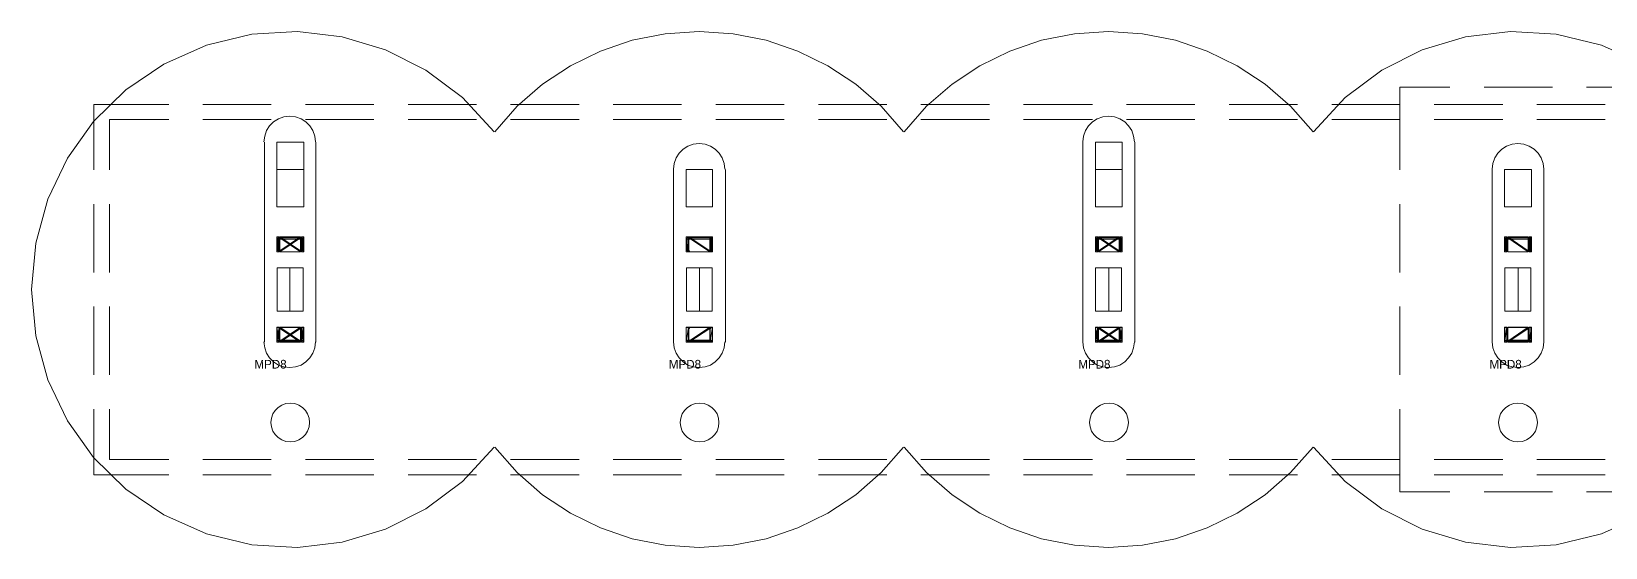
# Model space of a CAD drawing. Header units: metres. Extents: x 1 to 213, y 1 to 147.
# Drawn here: x 67.63 to 104.17, y 65 to 76.99 of the extents above; entities that cross this region are included whole.
import ezdxf

# ---------------------------------------------------------------- set-up
doc = ezdxf.new("R2010")
doc.units = ezdxf.units.M
doc.layers.add('00-BASE-ARQUITECTURA', color=8, linetype='Continuous', lineweight=0, plot=False)
doc.layers.add('00-BASE-TEXTO', color=8, linetype='Continuous', lineweight=0, plot=False)

msp = doc.modelspace()

# ---------------------------------------------------------------- linework, layer by layer
at = {"layer": '00-BASE-ARQUITECTURA'}
for points in [[(78.376, 74.661), (77.64, 75.456), (76.791, 76.093), (75.853, 76.566), (74.85, 76.868), (73.807, 76.991), (72.747, 76.929), (71.695, 76.673), (70.705, 76.232), (69.828, 75.634), (69.077, 74.9), (68.468, 74.048), (68.015, 73.1), (67.732, 72.077), (67.635, 70.998), (67.732, 69.92), (68.015, 68.896), (68.468, 67.949), (69.077, 67.097), (69.828, 66.362), (70.705, 65.764), (71.695, 65.324), (72.747, 65.068), (73.807, 65.005), (74.85, 65.128), (75.853, 65.43), (76.791, 65.903), (77.64, 66.541), (78.376, 67.335)], [(87.88, 74.661), (87.357, 75.254), (86.768, 75.767), (86.12, 76.197), (85.424, 76.539), (84.689, 76.789), (83.922, 76.942), (83.134, 76.994), (82.345, 76.942), (81.579, 76.789), (80.843, 76.539), (80.147, 76.197), (79.5, 75.767), (78.91, 75.254), (78.388, 74.661)], [(97.384, 74.661), (96.861, 75.254), (96.271, 75.767), (95.624, 76.197), (94.928, 76.539), (94.193, 76.789), (93.426, 76.942), (92.638, 76.994), (91.849, 76.942), (91.083, 76.789), (90.347, 76.539), (89.651, 76.197), (89.004, 75.767), (88.414, 75.254), (87.891, 74.661)], [(105.066, 76.232), (104.077, 76.673), (103.024, 76.929), (101.964, 76.991), (100.921, 76.868), (99.918, 76.566), (98.981, 76.093), (98.131, 75.456), (97.395, 74.661)], [(99.395, 73.776), (99.395, 75.703), (100.559, 75.703)], [(99.395, 73.776), (99.395, 75.703), (100.559, 75.703)], [(101.353, 75.703), (102.941, 75.703)], [(101.353, 75.703), (102.941, 75.703)], [(103.734, 75.703), (104.888, 75.703), (104.888, 73.776)], [(103.734, 75.703), (104.888, 75.703), (104.888, 73.776)], [(69.084, 75.3), (69.084, 73.776)], [(70.82, 75.3), (69.084, 75.3)], [(69.084, 75.3), (69.084, 73.776)], [(70.82, 75.3), (69.084, 75.3)], [(73.201, 75.3), (71.614, 75.3)], [(73.201, 75.3), (71.614, 75.3)], [(75.583, 75.3), (73.995, 75.3)], [(75.583, 75.3), (73.995, 75.3)], [(77.964, 75.3), (76.376, 75.3)], [(77.964, 75.3), (76.376, 75.3)], [(80.345, 75.3), (78.758, 75.3)], [(80.345, 75.3), (78.758, 75.3)], [(82.726, 75.3), (81.139, 75.3)], [(82.726, 75.3), (81.139, 75.3)], [(85.108, 75.3), (83.52, 75.3)], [(85.108, 75.3), (83.52, 75.3)], [(87.489, 75.3), (85.901, 75.3)], [(87.489, 75.3), (85.901, 75.3)], [(89.87, 75.3), (88.283, 75.3)], [(89.87, 75.3), (88.283, 75.3)], [(92.262, 75.3), (90.664, 75.3)], [(92.262, 75.3), (90.664, 75.3)], [(94.643, 75.3), (93.056, 75.3)], [(94.643, 75.3), (93.056, 75.3)], [(97.024, 75.3), (95.437, 75.3)], [(97.024, 75.3), (95.437, 75.3)], [(99.406, 75.3), (97.818, 75.3)], [(99.406, 75.3), (97.818, 75.3)], [(101.787, 75.3), (100.199, 75.3)], [(101.787, 75.3), (100.199, 75.3)], [(104.168, 75.3), (102.581, 75.3)], [(104.168, 75.3), (102.581, 75.3)], [(69.444, 74.951), (69.444, 73.776)], [(70.82, 74.951), (69.444, 74.951)], [(69.444, 74.951), (69.444, 73.776)], [(70.82, 74.951), (69.444, 74.951)], [(73.201, 74.951), (71.614, 74.951)], [(73.201, 74.951), (71.614, 74.951)], [(74.228, 74.427), (74.212, 74.564), (74.167, 74.69), (74.097, 74.801), (74.004, 74.894), (73.893, 74.964), (73.767, 75.009), (73.63, 75.025), (73.493, 75.009), (73.367, 74.964), (73.256, 74.894), (73.163, 74.801), (73.093, 74.69), (73.048, 74.564), (73.032, 74.427)], [(75.583, 74.951), (73.995, 74.951)], [(75.583, 74.951), (73.995, 74.951)], [(77.964, 74.951), (76.376, 74.951)], [(77.964, 74.951), (76.376, 74.951)], [(80.345, 74.951), (78.758, 74.951)], [(80.345, 74.951), (78.758, 74.951)], [(82.726, 74.951), (81.139, 74.951)], [(82.726, 74.951), (81.139, 74.951)], [(85.108, 74.951), (83.52, 74.951)], [(85.108, 74.951), (83.52, 74.951)], [(87.489, 74.951), (85.901, 74.951)], [(87.489, 74.951), (85.901, 74.951)], [(89.87, 74.951), (88.283, 74.951)], [(89.87, 74.951), (88.283, 74.951)], [(92.262, 74.951), (90.664, 74.951)], [(92.262, 74.951), (90.664, 74.951)], [(93.236, 74.427), (93.22, 74.564), (93.175, 74.69), (93.104, 74.801), (93.012, 74.894), (92.901, 74.964), (92.775, 75.009), (92.638, 75.025), (92.501, 75.009), (92.375, 74.964), (92.264, 74.894), (92.171, 74.801), (92.1, 74.69), (92.055, 74.564), (92.04, 74.427)], [(94.643, 74.951), (93.056, 74.951)], [(94.643, 74.951), (93.056, 74.951)], [(97.024, 74.951), (95.437, 74.951)], [(97.024, 74.951), (95.437, 74.951)], [(99.406, 74.951), (97.818, 74.951)], [(99.406, 74.951), (97.818, 74.951)], [(101.787, 74.951), (100.199, 74.951)], [(101.787, 74.951), (100.199, 74.951)], [(104.168, 74.951), (102.581, 74.951)], [(104.168, 74.951), (102.581, 74.951)], [(73.043, 74.422), (73.043, 69.776)], [(74.239, 69.776), (74.239, 74.422)], [(83.732, 73.792), (83.716, 73.929), (83.671, 74.055), (83.6, 74.166), (83.508, 74.259), (83.397, 74.329), (83.271, 74.374), (83.134, 74.39), (82.997, 74.374), (82.871, 74.329), (82.76, 74.259), (82.667, 74.166), (82.597, 74.055), (82.552, 73.929), (82.536, 73.792)], [(83.732, 73.792), (83.716, 73.929), (83.671, 74.055), (83.6, 74.166), (83.508, 74.259), (83.397, 74.329), (83.271, 74.374), (83.134, 74.39), (82.997, 74.374), (82.871, 74.329), (82.76, 74.259), (82.667, 74.166), (82.597, 74.055), (82.552, 73.929), (82.536, 73.792)], [(92.04, 74.422), (92.04, 69.776)], [(93.246, 69.776), (93.246, 74.422)], [(102.739, 73.792), (102.724, 73.929), (102.679, 74.055), (102.608, 74.166), (102.515, 74.259), (102.404, 74.329), (102.279, 74.374), (102.141, 74.39), (102.004, 74.374), (101.878, 74.329), (101.767, 74.259), (101.675, 74.166), (101.604, 74.055), (101.559, 73.929), (101.544, 73.792)], [(102.739, 73.792), (102.724, 73.929), (102.679, 74.055), (102.608, 74.166), (102.515, 74.259), (102.404, 74.329), (102.279, 74.374), (102.141, 74.39), (102.004, 74.374), (101.878, 74.329), (101.767, 74.259), (101.675, 74.166), (101.604, 74.055), (101.559, 73.929), (101.544, 73.792)], [(82.536, 69.776), (82.536, 73.787)], [(82.536, 69.776), (82.536, 73.787)], [(83.742, 73.787), (83.742, 69.776)], [(83.742, 73.787), (83.742, 69.776)], [(101.544, 69.776), (101.544, 73.787)], [(101.544, 69.776), (101.544, 73.787)], [(102.739, 73.787), (102.739, 69.776)], [(102.739, 73.787), (102.739, 69.776)], [(69.084, 72.983), (69.084, 71.395)], [(69.084, 72.983), (69.084, 71.395)], [(69.444, 72.983), (69.444, 71.395)], [(69.444, 72.983), (69.444, 71.395)], [(99.395, 71.395), (99.395, 72.983)], [(99.395, 71.395), (99.395, 72.983)], [(73.381, 72.221), (73.328, 72.221), (73.328, 71.871), (73.381, 71.871), (73.381, 71.893), (73.381, 71.871), (73.328, 71.871), (73.328, 72.221), (73.381, 72.221), (73.381, 72.199), (73.381, 72.221)], [(73.381, 71.871), (73.328, 72.221), (73.328, 71.871), (73.381, 71.871)], [(73.328, 72.221), (73.381, 71.871)], [(73.328, 72.221), (73.381, 71.893), (73.381, 72.221), (73.328, 72.221)], [(73.402, 72.221), (73.402, 72.199), (73.381, 72.199), (73.381, 72.221), (73.328, 72.221), (73.328, 71.871), (73.381, 71.871), (73.381, 71.893), (73.402, 71.893), (73.402, 71.871), (73.879, 71.871), (73.879, 71.893), (73.9, 71.893), (73.9, 71.871), (73.953, 71.871), (73.953, 72.221), (73.9, 72.221), (73.9, 72.199), (73.879, 72.199), (73.879, 72.221), (73.402, 72.221)], [(73.381, 72.221), (73.328, 72.221), (73.328, 71.871), (73.381, 71.871), (73.381, 71.893), (73.381, 71.871), (73.328, 71.871), (73.328, 72.221), (73.381, 72.221), (73.381, 72.199), (73.381, 72.221)], [(73.381, 72.221), (73.328, 71.871), (73.328, 72.221), (73.381, 72.221)], [(73.328, 71.871), (73.381, 72.221)], [(73.879, 72.221), (73.879, 72.199), (73.9, 72.199), (73.9, 72.221), (73.953, 72.221), (73.953, 71.871), (73.9, 71.871), (73.9, 71.893), (73.879, 71.893), (73.879, 71.871), (73.402, 71.871), (73.402, 71.893), (73.381, 71.893), (73.381, 71.871), (73.328, 71.871), (73.328, 72.221), (73.381, 72.221), (73.381, 72.199), (73.402, 72.199), (73.402, 72.221), (73.879, 72.221)], [(73.381, 72.221), (73.328, 72.221), (73.328, 71.871), (73.381, 71.871), (73.381, 71.893), (73.381, 71.871), (73.328, 71.871), (73.328, 72.221), (73.381, 72.221), (73.381, 72.199), (73.381, 72.221)], [(73.381, 71.871), (73.328, 71.871), (73.381, 72.199), (73.381, 71.871)], [(73.381, 71.893), (73.381, 72.221)], [(73.381, 72.199), (73.402, 71.893), (73.402, 72.199), (73.381, 72.199)], [(73.381, 71.893), (73.402, 71.893), (73.381, 72.199), (73.381, 71.893)], [(73.381, 72.199), (73.381, 71.871)], [(73.402, 72.199), (73.381, 71.893), (73.381, 72.199), (73.402, 72.199)], [(73.402, 71.893), (73.381, 71.893), (73.402, 72.199), (73.402, 71.893)], [(73.402, 72.221), (73.402, 72.199), (73.402, 72.221), (73.879, 72.221), (73.879, 72.199), (73.879, 72.221), (73.402, 72.221)], [(73.879, 71.871), (73.879, 71.893), (73.402, 72.221), (73.879, 71.871)], [(73.879, 71.893), (73.402, 72.221), (73.879, 72.221), (73.879, 71.893)], [(73.402, 72.221), (73.402, 72.199), (73.879, 71.871), (73.402, 72.221)], [(73.402, 72.221), (73.402, 72.199), (73.402, 72.221), (73.879, 72.221), (73.879, 72.199), (73.879, 72.221), (73.402, 72.221)], [(73.402, 71.893), (73.402, 72.221)], [(73.402, 71.871), (73.402, 71.893), (73.879, 72.221), (73.402, 71.871)], [(73.402, 71.893), (73.879, 72.221), (73.402, 72.221), (73.402, 71.893)], [(73.879, 72.221), (73.879, 72.199), (73.402, 71.871), (73.879, 72.221)], [(73.879, 72.221), (73.879, 72.199), (73.879, 72.221), (73.402, 72.221), (73.402, 72.199), (73.402, 72.221), (73.879, 72.221)], [(73.402, 72.199), (73.879, 71.871), (73.402, 71.871), (73.402, 72.199)], [(73.402, 72.199), (73.402, 71.871)], [(73.879, 72.199), (73.402, 71.871), (73.879, 71.871), (73.879, 72.199)], [(73.879, 71.893), (73.879, 72.221)], [(73.879, 72.199), (73.9, 71.893), (73.9, 72.199), (73.879, 72.199)], [(73.879, 71.893), (73.9, 71.893), (73.879, 72.199), (73.879, 71.893)], [(73.879, 72.199), (73.879, 71.871)], [(73.9, 72.199), (73.879, 71.893), (73.879, 72.199), (73.9, 72.199)], [(73.9, 71.893), (73.879, 71.893), (73.9, 72.199), (73.9, 71.893)], [(73.9, 72.221), (73.953, 72.221), (73.953, 71.871), (73.9, 71.871), (73.9, 71.893), (73.9, 71.871), (73.942, 71.871), (73.942, 72.221), (73.9, 72.221), (73.9, 72.199), (73.9, 72.221)], [(73.9, 72.221), (73.953, 71.871), (73.953, 72.221), (73.9, 72.221)], [(73.953, 71.871), (73.9, 72.221)], [(73.9, 72.221), (73.953, 72.221), (73.953, 71.871), (73.9, 71.871), (73.9, 71.893), (73.9, 71.871), (73.942, 71.871), (73.942, 72.221), (73.9, 72.221), (73.9, 72.199), (73.9, 72.221)], [(73.9, 71.893), (73.9, 72.221)], [(73.9, 71.871), (73.953, 72.221), (73.953, 71.871), (73.9, 71.871)], [(73.953, 72.221), (73.9, 71.871)], [(73.953, 72.221), (73.9, 71.893), (73.9, 72.221), (73.953, 72.221)], [(73.9, 72.221), (73.953, 72.221), (73.953, 71.871), (73.9, 71.871), (73.9, 71.893), (73.9, 71.871), (73.942, 71.871), (73.942, 72.221), (73.9, 72.221), (73.9, 72.199), (73.9, 72.221)], [(73.9, 71.871), (73.953, 71.871), (73.9, 72.199), (73.9, 71.871)], [(73.9, 72.199), (73.9, 71.871)], [(82.885, 72.221), (82.832, 72.221), (82.832, 71.871), (82.885, 71.871), (82.885, 71.893), (82.885, 71.871), (82.832, 71.871), (82.832, 72.221), (82.885, 72.221), (82.885, 72.199), (82.885, 72.221)], [(82.885, 71.871), (82.832, 72.221), (82.832, 71.871), (82.885, 71.871)], [(82.832, 72.221), (82.885, 71.871)], [(82.832, 72.221), (82.885, 71.893), (82.885, 72.221), (82.832, 72.221)], [(82.896, 72.221), (82.896, 72.199), (82.885, 72.199), (82.885, 72.221), (82.832, 72.221), (82.832, 71.871), (82.885, 71.871), (82.885, 71.893), (82.896, 71.893), (82.896, 71.871), (83.383, 71.871), (83.383, 71.893), (83.393, 71.893), (83.393, 71.871), (83.446, 71.871), (83.446, 72.221), (83.393, 72.221), (83.393, 72.199), (83.383, 72.199), (83.383, 72.221), (82.896, 72.221)], [(82.885, 72.221), (82.832, 72.221), (82.832, 71.871), (82.885, 71.871), (82.885, 71.893), (82.885, 71.871), (82.832, 71.871), (82.832, 72.221), (82.885, 72.221), (82.885, 72.199), (82.885, 72.221)], [(82.885, 71.893), (82.885, 72.221)], [(82.885, 72.199), (82.896, 71.893), (82.896, 72.199), (82.885, 72.199)], [(82.885, 71.893), (82.896, 71.893), (82.885, 72.199), (82.885, 71.893)], [(82.906, 72.221), (82.906, 72.199), (82.896, 72.199), (82.896, 72.221), (83.383, 72.221), (83.383, 72.199), (83.383, 72.221), (82.906, 72.221)], [(83.383, 71.871), (83.383, 71.893), (82.896, 72.221), (83.383, 71.871)], [(83.383, 71.893), (82.896, 72.221), (83.383, 72.221), (83.383, 71.893)], [(82.896, 72.221), (82.896, 72.199), (83.383, 71.871), (82.896, 72.221)], [(82.906, 72.221), (82.906, 72.199), (82.896, 72.199), (82.896, 72.221), (83.383, 72.221), (83.383, 72.199), (83.383, 72.221), (82.906, 72.221)], [(82.896, 72.199), (83.383, 71.871), (82.896, 71.871), (82.896, 72.199)], [(82.896, 72.199), (82.896, 71.871)], [(83.383, 71.893), (83.383, 72.221)], [(83.383, 72.199), (83.393, 71.893), (83.393, 72.199), (83.383, 72.199)], [(83.383, 71.893), (83.393, 71.893), (83.383, 72.199), (83.383, 71.893)], [(83.393, 72.221), (83.446, 72.221), (83.446, 71.871), (83.393, 71.871), (83.393, 71.893), (83.404, 71.893), (83.404, 71.871), (83.446, 71.871), (83.446, 72.221), (83.404, 72.221), (83.404, 72.199), (83.393, 72.199), (83.393, 72.221)], [(83.393, 72.221), (83.446, 71.871), (83.446, 72.221), (83.393, 72.221)], [(83.446, 71.871), (83.393, 72.221)], [(83.393, 72.221), (83.446, 72.221), (83.446, 71.871), (83.393, 71.871), (83.393, 71.893), (83.404, 71.893), (83.404, 71.871), (83.446, 71.871), (83.446, 72.221), (83.404, 72.221), (83.404, 72.199), (83.393, 72.199), (83.393, 72.221)], [(83.393, 71.871), (83.446, 71.871), (83.393, 72.199), (83.393, 71.871)], [(83.393, 72.199), (83.393, 71.871)], [(92.389, 72.221), (92.336, 72.221), (92.336, 71.871), (92.389, 71.871), (92.389, 71.893), (92.378, 71.893), (92.378, 71.871), (92.336, 71.871), (92.336, 72.221), (92.378, 72.221), (92.378, 72.199), (92.389, 72.199), (92.389, 72.221)], [(92.389, 71.871), (92.336, 72.221), (92.336, 71.871), (92.389, 71.871)], [(92.336, 72.221), (92.389, 71.871)], [(92.336, 72.221), (92.389, 71.893), (92.389, 72.221), (92.336, 72.221)], [(92.4, 72.221), (92.4, 72.199), (92.389, 72.199), (92.389, 72.221), (92.336, 72.221), (92.336, 71.871), (92.389, 71.871), (92.389, 71.893), (92.4, 71.893), (92.4, 71.871), (92.886, 71.871), (92.886, 71.893), (92.897, 71.893), (92.897, 71.871), (92.95, 71.871), (92.95, 72.221), (92.897, 72.221), (92.897, 72.199), (92.886, 72.199), (92.886, 72.221), (92.4, 72.221)], [(92.389, 72.221), (92.336, 72.221), (92.336, 71.871), (92.389, 71.871), (92.389, 71.893), (92.378, 71.893), (92.378, 71.871), (92.336, 71.871), (92.336, 72.221), (92.378, 72.221), (92.378, 72.199), (92.389, 72.199), (92.389, 72.221)], [(92.389, 72.221), (92.336, 71.871), (92.336, 72.221), (92.389, 72.221)], [(92.336, 71.871), (92.389, 72.221)], [(92.886, 72.221), (92.886, 72.199), (92.897, 72.199), (92.897, 72.221), (92.95, 72.221), (92.95, 71.871), (92.897, 71.871), (92.897, 71.893), (92.886, 71.893), (92.886, 71.871), (92.4, 71.871), (92.4, 71.893), (92.389, 71.893), (92.389, 71.871), (92.336, 71.871), (92.336, 72.221), (92.389, 72.221), (92.389, 72.199), (92.4, 72.199), (92.4, 72.221), (92.886, 72.221)], [(92.389, 72.221), (92.336, 72.221), (92.336, 71.871), (92.389, 71.871), (92.389, 71.893), (92.378, 71.893), (92.378, 71.871), (92.336, 71.871), (92.336, 72.221), (92.378, 72.221), (92.378, 72.199), (92.389, 72.199), (92.389, 72.221)], [(92.389, 71.871), (92.336, 71.871), (92.389, 72.199), (92.389, 71.871)], [(92.389, 71.893), (92.389, 72.221)], [(92.389, 72.199), (92.4, 71.893), (92.4, 72.199), (92.389, 72.199)], [(92.389, 71.893), (92.4, 71.893), (92.389, 72.199), (92.389, 71.893)], [(92.389, 72.199), (92.389, 71.871)], [(92.4, 72.199), (92.389, 71.893), (92.389, 72.199), (92.4, 72.199)], [(92.4, 71.893), (92.389, 71.893), (92.4, 72.199), (92.4, 71.893)], [(92.4, 72.221), (92.4, 72.199), (92.4, 72.221), (92.886, 72.221), (92.886, 72.199), (92.876, 72.199), (92.876, 72.221), (92.4, 72.221)], [(92.886, 71.871), (92.886, 71.893), (92.4, 72.221), (92.886, 71.871)], [(92.886, 71.893), (92.4, 72.221), (92.886, 72.221), (92.886, 71.893)], [(92.4, 72.221), (92.4, 72.199), (92.886, 71.871), (92.4, 72.221)], [(92.4, 72.221), (92.4, 72.199), (92.4, 72.221), (92.886, 72.221), (92.886, 72.199), (92.876, 72.199), (92.876, 72.221), (92.4, 72.221)], [(92.4, 71.893), (92.4, 72.221)], [(92.4, 71.871), (92.4, 71.893), (92.886, 72.221), (92.4, 71.871)], [(92.4, 71.893), (92.886, 72.221), (92.4, 72.221), (92.4, 71.893)], [(92.886, 72.221), (92.886, 72.199), (92.4, 71.871), (92.886, 72.221)], [(92.876, 72.221), (92.876, 72.199), (92.886, 72.199), (92.886, 72.221), (92.4, 72.221), (92.4, 72.199), (92.4, 72.221), (92.876, 72.221)], [(92.4, 72.199), (92.886, 71.871), (92.4, 71.871), (92.4, 72.199)], [(92.4, 72.199), (92.4, 71.871)], [(92.886, 72.199), (92.4, 71.871), (92.886, 71.871), (92.886, 72.199)], [(92.886, 71.893), (92.886, 72.221)], [(92.886, 72.199), (92.897, 71.893), (92.897, 72.199), (92.886, 72.199)], [(92.886, 71.893), (92.897, 71.893), (92.886, 72.199), (92.886, 71.893)], [(92.886, 72.199), (92.886, 71.871)], [(92.897, 72.199), (92.886, 71.893), (92.886, 72.199), (92.897, 72.199)], [(92.897, 71.893), (92.886, 71.893), (92.897, 72.199), (92.897, 71.893)], [(92.897, 72.221), (92.95, 72.221), (92.95, 71.871), (92.897, 71.871), (92.897, 71.893), (92.897, 71.871), (92.95, 71.871), (92.95, 72.221), (92.897, 72.221), (92.897, 72.199), (92.897, 72.221)], [(92.897, 72.221), (92.95, 71.871), (92.95, 72.221), (92.897, 72.221)], [(92.95, 71.871), (92.897, 72.221)], [(92.897, 72.221), (92.95, 72.221), (92.95, 71.871), (92.897, 71.871), (92.897, 71.893), (92.897, 71.871), (92.95, 71.871), (92.95, 72.221), (92.897, 72.221), (92.897, 72.199), (92.897, 72.221)], [(92.897, 71.893), (92.897, 72.221)], [(92.897, 71.871), (92.95, 72.221), (92.95, 71.871), (92.897, 71.871)], [(92.95, 72.221), (92.897, 71.871)], [(92.95, 72.221), (92.897, 71.893), (92.897, 72.221), (92.95, 72.221)], [(92.897, 72.221), (92.95, 72.221), (92.95, 71.871), (92.897, 71.871), (92.897, 71.893), (92.897, 71.871), (92.95, 71.871), (92.95, 72.221), (92.897, 72.221), (92.897, 72.199), (92.897, 72.221)], [(92.897, 71.871), (92.95, 71.871), (92.897, 72.199), (92.897, 71.871)], [(92.897, 72.199), (92.897, 71.871)], [(101.882, 72.221), (101.829, 72.221), (101.829, 71.871), (101.882, 71.871), (101.882, 71.893), (101.882, 71.871), (101.84, 71.871), (101.84, 72.221), (101.882, 72.221), (101.882, 72.199), (101.882, 72.221)], [(101.882, 71.871), (101.829, 72.221), (101.829, 71.871), (101.882, 71.871)], [(101.829, 72.221), (101.882, 71.871)], [(101.829, 72.221), (101.882, 71.893), (101.882, 72.221), (101.829, 72.221)], [(101.903, 72.221), (101.903, 72.199), (101.882, 72.199), (101.882, 72.221), (101.829, 72.221), (101.829, 71.871), (101.882, 71.871), (101.882, 71.893), (101.903, 71.893), (101.903, 71.871), (102.38, 71.871), (102.38, 71.893), (102.401, 71.893), (102.401, 71.871), (102.454, 71.871), (102.454, 72.221), (102.401, 72.221), (102.401, 72.199), (102.38, 72.199), (102.38, 72.221), (101.903, 72.221)], [(101.882, 72.221), (101.829, 72.221), (101.829, 71.871), (101.882, 71.871), (101.882, 71.893), (101.882, 71.871), (101.84, 71.871), (101.84, 72.221), (101.882, 72.221), (101.882, 72.199), (101.882, 72.221)], [(101.882, 71.893), (101.882, 72.221)], [(101.882, 72.199), (101.903, 71.893), (101.903, 72.199), (101.882, 72.199)], [(101.882, 71.893), (101.903, 71.893), (101.882, 72.199), (101.882, 71.893)], [(101.903, 72.221), (101.903, 72.199), (101.903, 72.221), (102.38, 72.221), (102.38, 72.199), (102.38, 72.221), (101.903, 72.221)], [(102.38, 71.871), (102.38, 71.893), (101.903, 72.221), (102.38, 71.871)], [(102.38, 71.893), (101.903, 72.221), (102.38, 72.221), (102.38, 71.893)], [(101.903, 72.221), (101.903, 72.199), (102.38, 71.871), (101.903, 72.221)], [(101.903, 72.221), (101.903, 72.199), (101.903, 72.221), (102.38, 72.221), (102.38, 72.199), (102.38, 72.221), (101.903, 72.221)], [(101.903, 72.199), (102.38, 71.871), (101.903, 71.871), (101.903, 72.199)], [(101.903, 72.199), (101.903, 71.871)], [(102.38, 71.893), (102.38, 72.221)], [(102.38, 72.199), (102.401, 71.893), (102.401, 72.199), (102.38, 72.199)], [(102.38, 71.893), (102.401, 71.893), (102.38, 72.199), (102.38, 71.893)], [(102.401, 72.221), (102.454, 72.221), (102.454, 71.871), (102.401, 71.871), (102.401, 71.893), (102.401, 71.871), (102.443, 71.871), (102.443, 72.221), (102.401, 72.221), (102.401, 72.199), (102.401, 72.221)], [(102.401, 72.221), (102.454, 71.871), (102.454, 72.221), (102.401, 72.221)], [(102.454, 71.871), (102.401, 72.221)], [(102.401, 72.221), (102.454, 72.221), (102.454, 71.871), (102.401, 71.871), (102.401, 71.893), (102.401, 71.871), (102.443, 71.871), (102.443, 72.221), (102.401, 72.221), (102.401, 72.199), (102.401, 72.221)], [(102.401, 71.871), (102.454, 71.871), (102.401, 72.199), (102.401, 71.871)], [(102.401, 72.199), (102.401, 71.871)], [(73.402, 71.871), (73.402, 71.893), (73.402, 71.871)], [(73.879, 71.871), (73.879, 71.893), (73.879, 71.871)], [(73.879, 71.871), (73.879, 71.893), (73.879, 71.871)], [(83.383, 71.871), (82.906, 71.871), (82.906, 71.893), (82.896, 71.893), (82.896, 71.871), (83.383, 71.871), (83.383, 71.893), (83.383, 71.871)], [(83.383, 71.871), (82.906, 71.871), (82.906, 71.893), (82.896, 71.893), (82.896, 71.871), (83.383, 71.871), (83.383, 71.893), (83.383, 71.871)], [(92.876, 71.871), (92.4, 71.871), (92.4, 71.893), (92.4, 71.871), (92.886, 71.871), (92.886, 71.893), (92.876, 71.893), (92.876, 71.871)], [(92.876, 71.871), (92.4, 71.871), (92.4, 71.893), (92.4, 71.871), (92.886, 71.871), (92.886, 71.893), (92.876, 71.893), (92.876, 71.871)], [(92.4, 71.871), (92.876, 71.871), (92.876, 71.893), (92.886, 71.893), (92.886, 71.871), (92.4, 71.871), (92.4, 71.893), (92.4, 71.871)], [(102.38, 71.871), (102.38, 71.893), (102.38, 71.871)], [(102.38, 71.871), (102.38, 71.893), (102.38, 71.871)], [(73.635, 71.501), (73.635, 70.496)], [(83.139, 71.501), (83.139, 70.496)], [(83.139, 71.501), (83.139, 70.496)], [(92.643, 71.501), (92.643, 70.496)], [(102.147, 71.501), (102.147, 70.496)], [(102.147, 71.501), (102.147, 70.496)], [(69.084, 70.601), (69.084, 69.014)], [(69.084, 70.601), (69.084, 69.014)], [(69.444, 70.601), (69.444, 69.014)], [(69.444, 70.601), (69.444, 69.014)], [(99.395, 69.014), (99.395, 70.601)], [(99.395, 69.014), (99.395, 70.601)], [(73.381, 69.776), (73.328, 69.776), (73.328, 70.125), (73.381, 70.125), (73.381, 70.093), (73.381, 70.115), (73.328, 70.115), (73.328, 69.776), (73.381, 69.776), (73.381, 69.797), (73.381, 69.776)], [(73.381, 70.125), (73.328, 69.776), (73.328, 70.125), (73.381, 70.125)], [(73.328, 69.776), (73.381, 70.125)], [(73.402, 69.776), (73.402, 69.797), (73.381, 69.797), (73.381, 69.776), (73.328, 69.776), (73.328, 70.125), (73.381, 70.125), (73.381, 70.093), (73.402, 70.093), (73.402, 70.125), (73.879, 70.125), (73.879, 70.093), (73.9, 70.093), (73.9, 70.125), (73.953, 70.125), (73.953, 69.776), (73.9, 69.776), (73.9, 69.797), (73.879, 69.797), (73.879, 69.776), (73.402, 69.776)], [(73.381, 69.776), (73.328, 69.776), (73.328, 70.125), (73.381, 70.125), (73.381, 70.093), (73.381, 70.115), (73.328, 70.115), (73.328, 69.776), (73.381, 69.776), (73.381, 69.797), (73.381, 69.776)], [(73.381, 69.776), (73.328, 70.125), (73.328, 69.776), (73.381, 69.776)], [(73.328, 70.125), (73.381, 69.776)], [(73.381, 70.125), (73.328, 70.125), (73.381, 69.797), (73.381, 70.125)], [(73.879, 69.776), (73.879, 69.797), (73.9, 69.797), (73.9, 69.776), (73.953, 69.776), (73.953, 70.125), (73.9, 70.125), (73.9, 70.093), (73.879, 70.093), (73.879, 70.125), (73.402, 70.125), (73.402, 70.093), (73.381, 70.093), (73.381, 70.125), (73.328, 70.125), (73.328, 69.776), (73.381, 69.776), (73.381, 69.797), (73.402, 69.797), (73.402, 69.776), (73.879, 69.776)], [(73.381, 69.776), (73.328, 69.776), (73.328, 70.125), (73.381, 70.125), (73.381, 70.093), (73.381, 70.115), (73.328, 70.115), (73.328, 69.776), (73.381, 69.776), (73.381, 69.797), (73.381, 69.776)], [(73.328, 69.776), (73.381, 70.093), (73.381, 69.776), (73.328, 69.776)], [(73.381, 69.797), (73.381, 70.125)], [(73.381, 70.093), (73.381, 69.776)], [(73.879, 70.115), (73.402, 70.115), (73.402, 70.093), (73.402, 70.125), (73.879, 70.125), (73.879, 70.093), (73.879, 70.115)], [(73.879, 70.125), (73.879, 70.093), (73.402, 69.776), (73.879, 70.125)], [(73.402, 69.776), (73.402, 69.797), (73.879, 70.125), (73.402, 69.776)], [(73.402, 69.797), (73.879, 70.125), (73.402, 70.125), (73.402, 69.797)], [(73.402, 69.797), (73.402, 70.125)], [(73.879, 70.115), (73.402, 70.115), (73.402, 70.093), (73.402, 70.125), (73.879, 70.125), (73.879, 70.093), (73.879, 70.115)], [(73.402, 70.125), (73.402, 70.093), (73.879, 69.776), (73.402, 70.125)], [(73.879, 69.776), (73.879, 69.797), (73.402, 70.125), (73.879, 69.776)], [(73.879, 69.797), (73.402, 70.125), (73.879, 70.125), (73.879, 69.797)], [(73.402, 70.115), (73.879, 70.115), (73.879, 70.093), (73.879, 70.125), (73.402, 70.125), (73.402, 70.093), (73.402, 70.115)], [(73.879, 70.093), (73.402, 69.776), (73.879, 69.776), (73.879, 70.093)], [(73.402, 70.093), (73.402, 69.776)], [(73.402, 70.093), (73.879, 69.776), (73.402, 69.776), (73.402, 70.093)], [(73.402, 69.776), (73.402, 69.797), (73.402, 69.776), (73.879, 69.776), (73.879, 69.797), (73.879, 69.776), (73.402, 69.776)], [(73.402, 69.776), (73.402, 69.797), (73.402, 69.776), (73.879, 69.776), (73.879, 69.797), (73.879, 69.776), (73.402, 69.776)], [(73.879, 69.776), (73.879, 69.797), (73.879, 69.776), (73.402, 69.776), (73.402, 69.797), (73.402, 69.776), (73.879, 69.776)], [(73.879, 69.797), (73.879, 70.125)], [(73.879, 70.093), (73.879, 69.776)], [(73.9, 69.776), (73.953, 69.776), (73.953, 70.125), (73.9, 70.125), (73.9, 70.093), (73.9, 70.115), (73.942, 70.115), (73.942, 69.776), (73.9, 69.776), (73.9, 69.797), (73.9, 69.776)], [(73.9, 69.776), (73.953, 70.125), (73.953, 69.776), (73.9, 69.776)], [(73.953, 70.125), (73.9, 69.776)], [(73.9, 70.125), (73.953, 70.125), (73.9, 69.797), (73.9, 70.125)], [(73.9, 69.797), (73.9, 70.125)], [(73.9, 69.776), (73.953, 69.776), (73.953, 70.125), (73.9, 70.125), (73.9, 70.093), (73.9, 70.115), (73.942, 70.115), (73.942, 69.776), (73.9, 69.776), (73.9, 69.797), (73.9, 69.776)], [(73.9, 70.125), (73.953, 69.776), (73.953, 70.125), (73.9, 70.125)], [(73.953, 69.776), (73.9, 70.125)], [(73.9, 69.776), (73.953, 69.776), (73.953, 70.125), (73.9, 70.125), (73.9, 70.093), (73.9, 70.115), (73.942, 70.115), (73.942, 69.776), (73.9, 69.776), (73.9, 69.797), (73.9, 69.776)], [(73.9, 70.093), (73.9, 69.776)], [(73.953, 69.776), (73.9, 70.093), (73.9, 69.776), (73.953, 69.776)], [(82.885, 69.776), (82.832, 69.776), (82.832, 70.125), (82.885, 70.125), (82.885, 70.093), (82.885, 70.115), (82.832, 70.115), (82.832, 69.776), (82.885, 69.776), (82.885, 69.797), (82.885, 69.776)], [(82.885, 70.125), (82.832, 69.776), (82.832, 70.125), (82.885, 70.125)], [(82.832, 69.776), (82.885, 70.125)], [(82.896, 69.776), (82.896, 69.797), (82.885, 69.797), (82.885, 69.776), (82.832, 69.776), (82.832, 70.125), (82.885, 70.125), (82.885, 70.093), (82.896, 70.093), (82.896, 70.125), (83.383, 70.125), (83.383, 70.093), (83.393, 70.093), (83.393, 70.125), (83.446, 70.125), (83.446, 69.776), (83.393, 69.776), (83.393, 69.797), (83.383, 69.797), (83.383, 69.776), (82.896, 69.776)], [(82.885, 69.776), (82.832, 69.776), (82.832, 70.125), (82.885, 70.125), (82.885, 70.093), (82.885, 70.115), (82.832, 70.115), (82.832, 69.776), (82.885, 69.776), (82.885, 69.797), (82.885, 69.776)], [(82.832, 69.776), (82.885, 70.093), (82.885, 69.776), (82.832, 69.776)], [(82.885, 70.093), (82.885, 69.776)], [(83.383, 70.115), (82.906, 70.115), (82.906, 70.093), (82.896, 70.093), (82.896, 70.125), (83.383, 70.125), (83.383, 70.093), (83.383, 70.115)], [(83.383, 70.125), (83.383, 70.093), (82.896, 69.776), (83.383, 70.125)], [(82.896, 69.776), (82.896, 69.797), (83.383, 70.125), (82.896, 69.776)], [(82.896, 69.797), (83.383, 70.125), (82.896, 70.125), (82.896, 69.797)], [(82.896, 69.797), (82.896, 70.125)], [(83.383, 70.115), (82.906, 70.115), (82.906, 70.093), (82.896, 70.093), (82.896, 70.125), (83.383, 70.125), (83.383, 70.093), (83.383, 70.115)], [(83.383, 70.093), (82.896, 69.776), (83.383, 69.776), (83.383, 70.093)], [(82.906, 69.776), (82.906, 69.797), (82.896, 69.797), (82.896, 69.776), (83.383, 69.776), (83.383, 69.797), (83.383, 69.776), (82.906, 69.776)], [(82.906, 69.776), (82.906, 69.797), (82.896, 69.797), (82.896, 69.776), (83.383, 69.776), (83.383, 69.797), (83.383, 69.776), (82.906, 69.776)], [(83.383, 70.093), (83.383, 69.776)], [(83.393, 69.776), (83.446, 69.776), (83.446, 70.125), (83.393, 70.125), (83.393, 70.093), (83.404, 70.093), (83.404, 70.115), (83.446, 70.115), (83.446, 69.776), (83.404, 69.776), (83.404, 69.797), (83.393, 69.797), (83.393, 69.776)], [(83.393, 69.776), (83.446, 70.125), (83.446, 69.776), (83.393, 69.776)], [(83.446, 70.125), (83.393, 69.776)], [(83.393, 70.125), (83.446, 70.125), (83.393, 69.797), (83.393, 70.125)], [(83.393, 69.797), (83.393, 70.125)], [(83.393, 69.776), (83.446, 69.776), (83.446, 70.125), (83.393, 70.125), (83.393, 70.093), (83.404, 70.093), (83.404, 70.115), (83.446, 70.115), (83.446, 69.776), (83.404, 69.776), (83.404, 69.797), (83.393, 69.797), (83.393, 69.776)], [(92.389, 69.776), (92.336, 69.776), (92.336, 70.125), (92.389, 70.125), (92.389, 70.093), (92.378, 70.093), (92.378, 70.115), (92.336, 70.115), (92.336, 69.776), (92.378, 69.776), (92.378, 69.797), (92.389, 69.797), (92.389, 69.776)], [(92.389, 70.125), (92.336, 69.776), (92.336, 70.125), (92.389, 70.125)], [(92.336, 69.776), (92.389, 70.125)], [(92.4, 69.776), (92.4, 69.797), (92.389, 69.797), (92.389, 69.776), (92.336, 69.776), (92.336, 70.125), (92.389, 70.125), (92.389, 70.093), (92.4, 70.093), (92.4, 70.125), (92.886, 70.125), (92.886, 70.093), (92.897, 70.093), (92.897, 70.125), (92.95, 70.125), (92.95, 69.776), (92.897, 69.776), (92.897, 69.797), (92.886, 69.797), (92.886, 69.776), (92.4, 69.776)], [(92.389, 69.776), (92.336, 69.776), (92.336, 70.125), (92.389, 70.125), (92.389, 70.093), (92.378, 70.093), (92.378, 70.115), (92.336, 70.115), (92.336, 69.776), (92.378, 69.776), (92.378, 69.797), (92.389, 69.797), (92.389, 69.776)], [(92.389, 69.776), (92.336, 70.125), (92.336, 69.776), (92.389, 69.776)], [(92.336, 70.125), (92.389, 69.776)], [(92.389, 70.125), (92.336, 70.125), (92.389, 69.797), (92.389, 70.125)], [(92.886, 69.776), (92.886, 69.797), (92.897, 69.797), (92.897, 69.776), (92.95, 69.776), (92.95, 70.125), (92.897, 70.125), (92.897, 70.093), (92.886, 70.093), (92.886, 70.125), (92.4, 70.125), (92.4, 70.093), (92.389, 70.093), (92.389, 70.125), (92.336, 70.125), (92.336, 69.776), (92.389, 69.776), (92.389, 69.797), (92.4, 69.797), (92.4, 69.776), (92.886, 69.776)], [(92.389, 69.776), (92.336, 69.776), (92.336, 70.125), (92.389, 70.125), (92.389, 70.093), (92.378, 70.093), (92.378, 70.115), (92.336, 70.115), (92.336, 69.776), (92.378, 69.776), (92.378, 69.797), (92.389, 69.797), (92.389, 69.776)], [(92.336, 69.776), (92.389, 70.093), (92.389, 69.776), (92.336, 69.776)], [(92.389, 69.797), (92.389, 70.125)], [(92.389, 70.093), (92.389, 69.776)], [(92.876, 70.115), (92.4, 70.115), (92.4, 70.093), (92.4, 70.125), (92.886, 70.125), (92.886, 70.093), (92.876, 70.093), (92.876, 70.115)], [(92.886, 70.125), (92.886, 70.093), (92.4, 69.776), (92.886, 70.125)], [(92.4, 69.776), (92.4, 69.797), (92.886, 70.125), (92.4, 69.776)], [(92.4, 69.797), (92.886, 70.125), (92.4, 70.125), (92.4, 69.797)], [(92.4, 69.797), (92.4, 70.125)], [(92.876, 70.115), (92.4, 70.115), (92.4, 70.093), (92.4, 70.125), (92.886, 70.125), (92.886, 70.093), (92.876, 70.093), (92.876, 70.115)], [(92.4, 70.125), (92.4, 70.093), (92.886, 69.776), (92.4, 70.125)], [(92.886, 69.776), (92.886, 69.797), (92.4, 70.125), (92.886, 69.776)], [(92.886, 69.797), (92.4, 70.125), (92.886, 70.125), (92.886, 69.797)], [(92.4, 70.115), (92.876, 70.115), (92.876, 70.093), (92.886, 70.093), (92.886, 70.125), (92.4, 70.125), (92.4, 70.093), (92.4, 70.115)], [(92.886, 70.093), (92.4, 69.776), (92.886, 69.776), (92.886, 70.093)], [(92.4, 70.093), (92.4, 69.776)], [(92.4, 70.093), (92.886, 69.776), (92.4, 69.776), (92.4, 70.093)], [(92.4, 69.776), (92.4, 69.797), (92.4, 69.776), (92.886, 69.776), (92.886, 69.797), (92.876, 69.797), (92.876, 69.776), (92.4, 69.776)], [(92.4, 69.776), (92.4, 69.797), (92.4, 69.776), (92.886, 69.776), (92.886, 69.797), (92.876, 69.797), (92.876, 69.776), (92.4, 69.776)], [(92.876, 69.776), (92.876, 69.797), (92.886, 69.797), (92.886, 69.776), (92.4, 69.776), (92.4, 69.797), (92.4, 69.776), (92.876, 69.776)], [(92.886, 69.797), (92.886, 70.125)], [(92.886, 70.093), (92.886, 69.776)], [(92.897, 69.776), (92.95, 69.776), (92.95, 70.125), (92.897, 70.125), (92.897, 70.093), (92.897, 70.115), (92.95, 70.115), (92.95, 69.776), (92.897, 69.776), (92.897, 69.797), (92.897, 69.776)], [(92.897, 69.776), (92.95, 70.125), (92.95, 69.776), (92.897, 69.776)], [(92.95, 70.125), (92.897, 69.776)], [(92.897, 70.125), (92.95, 70.125), (92.897, 69.797), (92.897, 70.125)], [(92.897, 69.797), (92.897, 70.125)], [(92.897, 69.776), (92.95, 69.776), (92.95, 70.125), (92.897, 70.125), (92.897, 70.093), (92.897, 70.115), (92.95, 70.115), (92.95, 69.776), (92.897, 69.776), (92.897, 69.797), (92.897, 69.776)], [(92.897, 70.125), (92.95, 69.776), (92.95, 70.125), (92.897, 70.125)], [(92.95, 69.776), (92.897, 70.125)], [(92.897, 69.776), (92.95, 69.776), (92.95, 70.125), (92.897, 70.125), (92.897, 70.093), (92.897, 70.115), (92.95, 70.115), (92.95, 69.776), (92.897, 69.776), (92.897, 69.797), (92.897, 69.776)], [(92.897, 70.093), (92.897, 69.776)], [(92.95, 69.776), (92.897, 70.093), (92.897, 69.776), (92.95, 69.776)], [(101.882, 69.776), (101.829, 69.776), (101.829, 70.125), (101.882, 70.125), (101.882, 70.093), (101.882, 70.115), (101.84, 70.115), (101.84, 69.776), (101.882, 69.776), (101.882, 69.797), (101.882, 69.776)], [(101.882, 70.125), (101.829, 69.776), (101.829, 70.125), (101.882, 70.125)], [(101.829, 69.776), (101.882, 70.125)], [(101.903, 69.776), (101.903, 69.797), (101.882, 69.797), (101.882, 69.776), (101.829, 69.776), (101.829, 70.125), (101.882, 70.125), (101.882, 70.093), (101.903, 70.093), (101.903, 70.125), (102.38, 70.125), (102.38, 70.093), (102.401, 70.093), (102.401, 70.125), (102.454, 70.125), (102.454, 69.776), (102.401, 69.776), (102.401, 69.797), (102.38, 69.797), (102.38, 69.776), (101.903, 69.776)], [(101.882, 69.776), (101.829, 69.776), (101.829, 70.125), (101.882, 70.125), (101.882, 70.093), (101.882, 70.115), (101.84, 70.115), (101.84, 69.776), (101.882, 69.776), (101.882, 69.797), (101.882, 69.776)], [(101.829, 69.776), (101.882, 70.093), (101.882, 69.776), (101.829, 69.776)], [(101.882, 70.093), (101.882, 69.776)], [(102.38, 70.115), (101.903, 70.115), (101.903, 70.093), (101.903, 70.125), (102.38, 70.125), (102.38, 70.093), (102.38, 70.115)], [(102.38, 70.125), (102.38, 70.093), (101.903, 69.776), (102.38, 70.125)], [(101.903, 69.776), (101.903, 69.797), (102.38, 70.125), (101.903, 69.776)], [(101.903, 69.797), (102.38, 70.125), (101.903, 70.125), (101.903, 69.797)], [(101.903, 69.797), (101.903, 70.125)], [(102.38, 70.115), (101.903, 70.115), (101.903, 70.093), (101.903, 70.125), (102.38, 70.125), (102.38, 70.093), (102.38, 70.115)], [(102.38, 70.093), (101.903, 69.776), (102.38, 69.776), (102.38, 70.093)], [(101.903, 69.776), (101.903, 69.797), (101.903, 69.776), (102.38, 69.776), (102.38, 69.797), (102.38, 69.776), (101.903, 69.776)], [(101.903, 69.776), (101.903, 69.797), (101.903, 69.776), (102.38, 69.776), (102.38, 69.797), (102.38, 69.776), (101.903, 69.776)], [(102.38, 70.093), (102.38, 69.776)], [(102.401, 69.776), (102.454, 69.776), (102.454, 70.125), (102.401, 70.125), (102.401, 70.093), (102.401, 70.115), (102.443, 70.115), (102.443, 69.776), (102.401, 69.776), (102.401, 69.797), (102.401, 69.776)], [(102.401, 69.776), (102.454, 70.125), (102.454, 69.776), (102.401, 69.776)], [(102.454, 70.125), (102.401, 69.776)], [(102.401, 70.125), (102.454, 70.125), (102.401, 69.797), (102.401, 70.125)], [(102.401, 69.797), (102.401, 70.125)], [(102.401, 69.776), (102.454, 69.776), (102.454, 70.125), (102.401, 70.125), (102.401, 70.093), (102.401, 70.115), (102.443, 70.115), (102.443, 69.776), (102.401, 69.776), (102.401, 69.797), (102.401, 69.776)], [(73.032, 69.781), (73.048, 69.644), (73.093, 69.518), (73.163, 69.407), (73.256, 69.315), (73.367, 69.244), (73.493, 69.199), (73.63, 69.183), (73.767, 69.199), (73.893, 69.244), (74.004, 69.315), (74.097, 69.407), (74.167, 69.518), (74.212, 69.644), (74.228, 69.781)], [(82.536, 69.781), (82.552, 69.644), (82.597, 69.518), (82.667, 69.407), (82.76, 69.315), (82.871, 69.244), (82.997, 69.199), (83.134, 69.183), (83.271, 69.199), (83.397, 69.244), (83.508, 69.315), (83.6, 69.407), (83.671, 69.518), (83.716, 69.644), (83.732, 69.781)], [(82.536, 69.781), (82.552, 69.644), (82.597, 69.518), (82.667, 69.407), (82.76, 69.315), (82.871, 69.244), (82.997, 69.199), (83.134, 69.183), (83.271, 69.199), (83.397, 69.244), (83.508, 69.315), (83.6, 69.407), (83.671, 69.518), (83.716, 69.644), (83.732, 69.781)], [(92.04, 69.781), (92.055, 69.644), (92.1, 69.518), (92.171, 69.407), (92.264, 69.315), (92.375, 69.244), (92.501, 69.199), (92.638, 69.183), (92.775, 69.199), (92.901, 69.244), (93.012, 69.315), (93.104, 69.407), (93.175, 69.518), (93.22, 69.644), (93.236, 69.781)], [(101.544, 69.781), (101.559, 69.644), (101.604, 69.518), (101.675, 69.407), (101.767, 69.315), (101.878, 69.244), (102.004, 69.199), (102.141, 69.183), (102.279, 69.199), (102.404, 69.244), (102.515, 69.315), (102.608, 69.407), (102.679, 69.518), (102.724, 69.644), (102.739, 69.781)], [(101.544, 69.781), (101.559, 69.644), (101.604, 69.518), (101.675, 69.407), (101.767, 69.315), (101.878, 69.244), (102.004, 69.199), (102.141, 69.183), (102.279, 69.199), (102.404, 69.244), (102.515, 69.315), (102.608, 69.407), (102.679, 69.518), (102.724, 69.644), (102.739, 69.781)], [(73.641, 67.458), (73.744, 67.47), (73.838, 67.504), (73.922, 67.557), (73.992, 67.627), (74.045, 67.71), (74.078, 67.805), (74.09, 67.908), (74.078, 68.011), (74.045, 68.106), (73.992, 68.189), (73.922, 68.259), (73.838, 68.312), (73.744, 68.346), (73.641, 68.358), (73.537, 68.346), (73.443, 68.312), (73.359, 68.259), (73.29, 68.189), (73.236, 68.106), (73.203, 68.011), (73.191, 67.908), (73.203, 67.805), (73.236, 67.71), (73.29, 67.627), (73.359, 67.557), (73.443, 67.504), (73.537, 67.47), (73.641, 67.458)], [(82.695, 67.908), (82.706, 67.805), (82.74, 67.71), (82.793, 67.627), (82.863, 67.557), (82.947, 67.504), (83.041, 67.47), (83.144, 67.458), (83.248, 67.47), (83.342, 67.504), (83.426, 67.557), (83.495, 67.627), (83.548, 67.71), (83.582, 67.805), (83.594, 67.908), (83.582, 68.011), (83.548, 68.106), (83.495, 68.189), (83.426, 68.259), (83.342, 68.312), (83.248, 68.346), (83.144, 68.358), (83.041, 68.346), (82.947, 68.312), (82.863, 68.259), (82.793, 68.189), (82.74, 68.106), (82.706, 68.011), (82.695, 67.908)], [(82.695, 67.908), (82.706, 67.805), (82.74, 67.71), (82.793, 67.627), (82.863, 67.557), (82.947, 67.504), (83.041, 67.47), (83.144, 67.458), (83.248, 67.47), (83.342, 67.504), (83.426, 67.557), (83.495, 67.627), (83.548, 67.71), (83.582, 67.805), (83.594, 67.908), (83.582, 68.011), (83.548, 68.106), (83.495, 68.189), (83.426, 68.259), (83.342, 68.312), (83.248, 68.346), (83.144, 68.358), (83.041, 68.346), (82.947, 68.312), (82.863, 68.259), (82.793, 68.189), (82.74, 68.106), (82.706, 68.011), (82.695, 67.908)], [(92.648, 67.458), (92.751, 67.47), (92.846, 67.504), (92.93, 67.557), (92.999, 67.627), (93.052, 67.71), (93.086, 67.805), (93.098, 67.908), (93.086, 68.011), (93.052, 68.106), (92.999, 68.189), (92.93, 68.259), (92.846, 68.312), (92.751, 68.346), (92.648, 68.358), (92.545, 68.346), (92.45, 68.312), (92.367, 68.259), (92.297, 68.189), (92.244, 68.106), (92.21, 68.011), (92.198, 67.908), (92.21, 67.805), (92.244, 67.71), (92.297, 67.627), (92.367, 67.557), (92.45, 67.504), (92.545, 67.47), (92.648, 67.458)], [(101.692, 67.908), (101.704, 67.805), (101.737, 67.71), (101.79, 67.627), (101.86, 67.557), (101.944, 67.504), (102.038, 67.47), (102.141, 67.458), (102.245, 67.47), (102.339, 67.504), (102.423, 67.557), (102.492, 67.627), (102.546, 67.71), (102.579, 67.805), (102.591, 67.908), (102.579, 68.011), (102.546, 68.106), (102.492, 68.189), (102.423, 68.259), (102.339, 68.312), (102.245, 68.346), (102.141, 68.358), (102.038, 68.346), (101.944, 68.312), (101.86, 68.259), (101.79, 68.189), (101.737, 68.106), (101.704, 68.011), (101.692, 67.908)], [(101.692, 67.908), (101.704, 67.805), (101.737, 67.71), (101.79, 67.627), (101.86, 67.557), (101.944, 67.504), (102.038, 67.47), (102.141, 67.458), (102.245, 67.47), (102.339, 67.504), (102.423, 67.557), (102.492, 67.627), (102.546, 67.71), (102.579, 67.805), (102.591, 67.908), (102.579, 68.011), (102.546, 68.106), (102.492, 68.189), (102.423, 68.259), (102.339, 68.312), (102.245, 68.346), (102.141, 68.358), (102.038, 68.346), (101.944, 68.312), (101.86, 68.259), (101.79, 68.189), (101.737, 68.106), (101.704, 68.011), (101.692, 67.908)], [(69.084, 68.22), (69.084, 66.696), (70.82, 66.696)], [(69.084, 68.22), (69.084, 66.696), (70.82, 66.696)], [(69.444, 68.22), (69.444, 67.045), (70.82, 67.045)], [(69.444, 68.22), (69.444, 67.045), (70.82, 67.045)], [(99.395, 66.294), (99.395, 68.22)], [(99.395, 66.294), (99.395, 68.22)], [(104.888, 68.22), (104.888, 66.294), (103.734, 66.294)], [(104.888, 68.22), (104.888, 66.294), (103.734, 66.294)], [(78.388, 67.335), (78.91, 66.743), (79.5, 66.229), (80.147, 65.8), (80.843, 65.458), (81.579, 65.208), (82.345, 65.055), (83.134, 65.003), (83.922, 65.055), (84.689, 65.208), (85.424, 65.458), (86.12, 65.8), (86.768, 66.229), (87.357, 66.743), (87.88, 67.335)], [(87.891, 67.335), (88.414, 66.743), (89.004, 66.229), (89.651, 65.8), (90.347, 65.458), (91.083, 65.208), (91.849, 65.055), (92.638, 65.003), (93.426, 65.055), (94.193, 65.208), (94.928, 65.458), (95.624, 65.8), (96.271, 66.229), (96.861, 66.743), (97.384, 67.335)], [(97.395, 67.335), (98.131, 66.541), (98.981, 65.903), (99.918, 65.43), (100.921, 65.128), (101.964, 65.005), (103.024, 65.068), (104.077, 65.324), (105.066, 65.764)], [(71.614, 67.045), (73.201, 67.045)], [(71.614, 67.045), (73.201, 67.045)], [(73.995, 67.045), (75.583, 67.045)], [(73.995, 67.045), (75.583, 67.045)], [(76.376, 67.045), (77.964, 67.045)], [(76.376, 67.045), (77.964, 67.045)], [(78.758, 67.045), (80.345, 67.045)], [(78.758, 67.045), (80.345, 67.045)], [(81.139, 67.045), (82.726, 67.045)], [(81.139, 67.045), (82.726, 67.045)], [(83.52, 67.045), (85.108, 67.045)], [(83.52, 67.045), (85.108, 67.045)], [(85.901, 67.045), (87.489, 67.045)], [(85.901, 67.045), (87.489, 67.045)], [(88.283, 67.045), (89.87, 67.045)], [(88.283, 67.045), (89.87, 67.045)], [(90.664, 67.045), (92.262, 67.045)], [(90.664, 67.045), (92.262, 67.045)], [(93.056, 67.045), (94.643, 67.045)], [(93.056, 67.045), (94.643, 67.045)], [(95.437, 67.045), (97.024, 67.045)], [(95.437, 67.045), (97.024, 67.045)], [(97.818, 67.045), (99.406, 67.045)], [(97.818, 67.045), (99.406, 67.045)], [(100.199, 67.045), (101.787, 67.045)], [(100.199, 67.045), (101.787, 67.045)], [(102.581, 67.045), (104.168, 67.045)], [(102.581, 67.045), (104.168, 67.045)], [(71.614, 66.696), (73.201, 66.696)], [(71.614, 66.696), (73.201, 66.696)], [(73.995, 66.696), (75.583, 66.696)], [(73.995, 66.696), (75.583, 66.696)], [(76.376, 66.696), (77.964, 66.696)], [(76.376, 66.696), (77.964, 66.696)], [(78.758, 66.696), (80.345, 66.696)], [(78.758, 66.696), (80.345, 66.696)], [(81.139, 66.696), (82.726, 66.696)], [(81.139, 66.696), (82.726, 66.696)], [(83.52, 66.696), (85.108, 66.696)], [(83.52, 66.696), (85.108, 66.696)], [(85.901, 66.696), (87.489, 66.696)], [(85.901, 66.696), (87.489, 66.696)], [(88.283, 66.696), (89.87, 66.696)], [(88.283, 66.696), (89.87, 66.696)], [(90.664, 66.696), (92.262, 66.696)], [(90.664, 66.696), (92.262, 66.696)], [(93.056, 66.696), (94.643, 66.696)], [(93.056, 66.696), (94.643, 66.696)], [(95.437, 66.696), (97.024, 66.696)], [(95.437, 66.696), (97.024, 66.696)], [(97.818, 66.696), (99.406, 66.696)], [(97.818, 66.696), (99.406, 66.696)], [(100.199, 66.696), (101.787, 66.696)], [(100.199, 66.696), (101.787, 66.696)], [(102.581, 66.696), (104.168, 66.696)], [(102.581, 66.696), (104.168, 66.696)], [(100.559, 66.294), (99.395, 66.294)], [(100.559, 66.294), (99.395, 66.294)], [(102.941, 66.294), (101.353, 66.294)], [(102.941, 66.294), (101.353, 66.294)]]:
    msp.add_lwpolyline(points, dxfattribs=at)
for points in [[(73.953, 74.422), (73.953, 73.787), (73.328, 73.787), (73.328, 74.422)], [(92.95, 74.422), (92.95, 73.787), (92.336, 73.787), (92.336, 74.422)], [(73.953, 73.787), (73.953, 72.919), (73.328, 72.919), (73.328, 73.787)], [(83.446, 73.787), (83.446, 72.919), (82.832, 72.919), (82.832, 73.787)], [(83.446, 73.787), (83.446, 72.919), (82.832, 72.919), (82.832, 73.787)], [(92.95, 73.787), (92.95, 72.919), (92.336, 72.919), (92.336, 73.787)], [(102.454, 73.787), (102.454, 72.919), (101.829, 72.919), (101.829, 73.787)], [(102.454, 73.787), (102.454, 72.919), (101.829, 72.919), (101.829, 73.787)], [(73.35, 72.199), (73.381, 72.199), (73.381, 71.893), (73.35, 71.893)], [(73.35, 72.168), (73.921, 72.168), (73.921, 72.199), (73.35, 72.199)], [(73.35, 72.199), (73.381, 72.199), (73.381, 71.893), (73.35, 71.893)], [(73.35, 72.168), (73.921, 72.168), (73.921, 72.199), (73.35, 72.199)], [(73.921, 72.168), (73.35, 72.168), (73.35, 72.199), (73.921, 72.199)], [(73.35, 72.199), (73.381, 72.199), (73.381, 71.893), (73.35, 71.893)], [(73.921, 72.199), (73.9, 72.199), (73.9, 71.893), (73.921, 71.893)], [(73.921, 72.199), (73.9, 72.199), (73.9, 71.893), (73.921, 71.893)], [(73.921, 72.199), (73.9, 72.199), (73.9, 71.893), (73.921, 71.893)], [(82.853, 72.199), (82.885, 72.199), (82.885, 71.893), (82.853, 71.893)], [(82.853, 72.168), (83.425, 72.168), (83.425, 72.199), (82.853, 72.199)], [(82.853, 72.199), (82.885, 72.199), (82.885, 71.893), (82.853, 71.893)], [(82.853, 72.168), (83.425, 72.168), (83.425, 72.199), (82.853, 72.199)], [(83.425, 72.199), (83.404, 72.199), (83.404, 71.893), (83.425, 71.893)], [(83.425, 72.199), (83.404, 72.199), (83.404, 71.893), (83.425, 71.893)], [(92.357, 72.199), (92.378, 72.199), (92.378, 71.893), (92.357, 71.893)], [(92.357, 72.168), (92.929, 72.168), (92.929, 72.199), (92.357, 72.199)], [(92.357, 72.199), (92.378, 72.199), (92.378, 71.893), (92.357, 71.893)], [(92.357, 72.168), (92.929, 72.168), (92.929, 72.199), (92.357, 72.199)], [(92.929, 72.168), (92.357, 72.168), (92.357, 72.199), (92.929, 72.199)], [(92.357, 72.199), (92.378, 72.199), (92.378, 71.893), (92.357, 71.893)], [(92.929, 72.199), (92.897, 72.199), (92.897, 71.893), (92.929, 71.893)], [(92.929, 72.199), (92.897, 72.199), (92.897, 71.893), (92.929, 71.893)], [(92.929, 72.199), (92.897, 72.199), (92.897, 71.893), (92.929, 71.893)], [(101.861, 72.199), (101.882, 72.199), (101.882, 71.893), (101.861, 71.893)], [(101.861, 72.168), (102.422, 72.168), (102.422, 72.199), (101.861, 72.199)], [(101.861, 72.199), (101.882, 72.199), (101.882, 71.893), (101.861, 71.893)], [(101.861, 72.168), (102.422, 72.168), (102.422, 72.199), (101.861, 72.199)], [(102.422, 72.199), (102.401, 72.199), (102.401, 71.893), (102.422, 71.893)], [(102.422, 72.199), (102.401, 72.199), (102.401, 71.893), (102.422, 71.893)], [(73.879, 71.871), (73.402, 71.871), (73.402, 71.893), (73.402, 71.871)], [(73.879, 71.871), (73.402, 71.871), (73.402, 71.893), (73.402, 71.871)], [(73.402, 71.871), (73.879, 71.871), (73.879, 71.893), (73.879, 71.871)], [(102.38, 71.871), (101.903, 71.871), (101.903, 71.893), (101.903, 71.871)], [(102.38, 71.871), (101.903, 71.871), (101.903, 71.893), (101.903, 71.871)], [(73.339, 71.501), (73.339, 70.496), (73.942, 70.496), (73.942, 71.501)], [(82.843, 71.501), (82.843, 70.496), (83.435, 70.496), (83.435, 71.501)], [(82.843, 71.501), (82.843, 70.496), (83.435, 70.496), (83.435, 71.501)], [(92.336, 71.501), (92.336, 70.496), (92.939, 70.496), (92.939, 71.501)], [(101.84, 71.501), (101.84, 70.496), (102.443, 70.496), (102.443, 71.501)], [(101.84, 71.501), (101.84, 70.496), (102.443, 70.496), (102.443, 71.501)], [(73.35, 69.818), (73.921, 69.818), (73.921, 69.797), (73.35, 69.797)], [(73.35, 69.818), (73.921, 69.818), (73.921, 69.797), (73.35, 69.797)], [(73.921, 69.818), (73.35, 69.818), (73.35, 69.797), (73.921, 69.797)], [(82.853, 69.818), (83.425, 69.818), (83.425, 69.797), (82.853, 69.797)], [(82.853, 69.818), (83.425, 69.818), (83.425, 69.797), (82.853, 69.797)], [(92.357, 69.818), (92.929, 69.818), (92.929, 69.797), (92.357, 69.797)], [(92.357, 69.818), (92.929, 69.818), (92.929, 69.797), (92.357, 69.797)], [(92.929, 69.818), (92.357, 69.818), (92.357, 69.797), (92.929, 69.797)], [(101.861, 69.818), (102.422, 69.818), (102.422, 69.797), (101.861, 69.797)], [(101.861, 69.818), (102.422, 69.818), (102.422, 69.797), (101.861, 69.797)]]:
    msp.add_lwpolyline(points, close=True, dxfattribs=at)

# ---------------------------------------------------------------- texts
at = {"layer": '00-BASE-TEXTO'}
for p in [(72.81, 69.162), (82.43, 69.162), (91.934, 69.162), (101.48, 69.162)]:
    msp.add_text('MPD8', height=0.2012, dxfattribs=at).set_placement(p)

doc.saveas('drawing.dxf')
